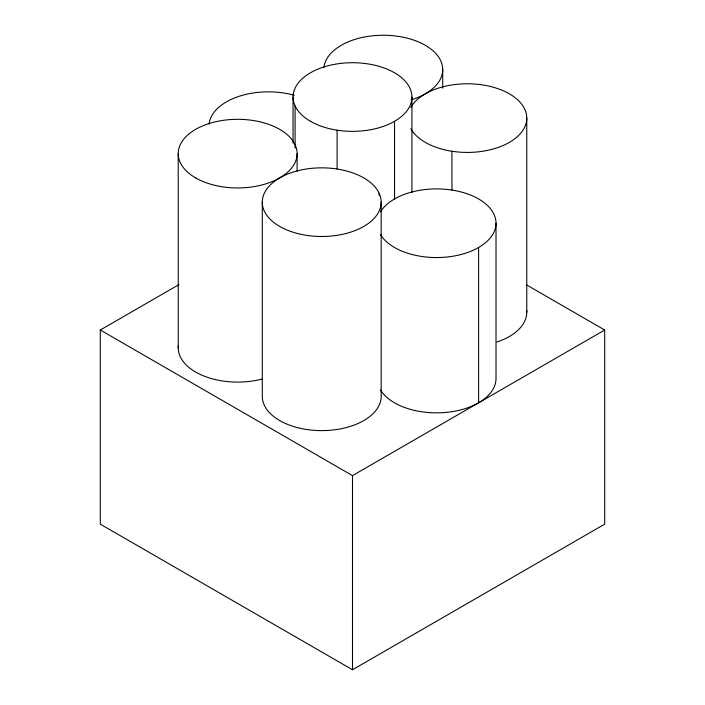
<?xml version="1.0" encoding="UTF-8"?>
<svg xmlns="http://www.w3.org/2000/svg" width="705" height="705" viewBox="0 0 705 705"><rect width="100%" height="100%" fill="white"/><g stroke="black" fill="none" stroke-linecap="round" stroke-linejoin="round"><path stroke-width="1.06" d="M526.653 284.952L604.696 330.011L604.696 524.15L352.5 669.75L100.304 524.15L100.304 330.011L179 284.573M100.304 330.011L352.5 475.611L604.696 330.011M526.776 118.105L526.776 312.244M496.012 223.229L496.012 378.541A59.44 34.316 0 0 1 446.626 412.363A59.44 34.316 0 0 1 380.524 389.988M478.598 247.499L478.598 402.811M451.949 151.249L451.949 190.077M442.714 69.566L442.714 88.213M411.94 97.043L411.94 192.641M394.536 121.304L394.536 198.96M381.176 202.168A59.44 34.316 0 0 1 292.011 231.892A59.44 34.316 0 0 1 292.011 172.443A59.44 34.316 0 0 1 381.176 202.168L381.176 396.307A59.44 34.316 0 0 1 321.727 430.623A59.44 34.316 0 0 1 262.286 396.307L262.286 202.168M379.149 193.285L379.149 195.444M352.5 475.611L352.5 669.75M337.113 130.187L337.113 169.015M297.105 153.628L297.105 171.183M295.087 105.926L295.087 148.041M293.06 97.043L293.06 143.194M178.224 153.628L178.224 347.776M526.679 310.253A59.44 34.316 0 0 1 497.051 341.96M262.463 378.964A59.44 34.316 0 0 1 178.321 345.785M380.524 211.782A59.44 34.316 0 0 1 471.918 195.637A59.44 34.316 0 0 1 471.918 250.821A59.44 34.316 0 0 1 380.524 234.677M209.094 124.177A59.44 34.316 0 0 1 294.241 95.245M323.93 67.583A59.44 34.316 0 0 1 415.404 40.696A59.44 34.316 0 0 1 411.059 99.907M410.795 107.504A59.44 34.316 0 0 1 502.268 90.337A59.44 34.316 0 0 1 502.268 145.873A59.44 34.316 0 0 1 410.795 128.698M195.637 177.898A59.44 34.316 0 0 0 295.087 162.511A59.44 34.316 0 0 0 222.278 120.484A59.44 34.316 0 0 0 195.637 177.898M310.464 121.304A59.44 34.316 0 0 0 409.913 105.926A59.44 34.316 0 0 0 337.113 63.891A59.44 34.316 0 0 0 310.464 121.304"/></g></svg>
